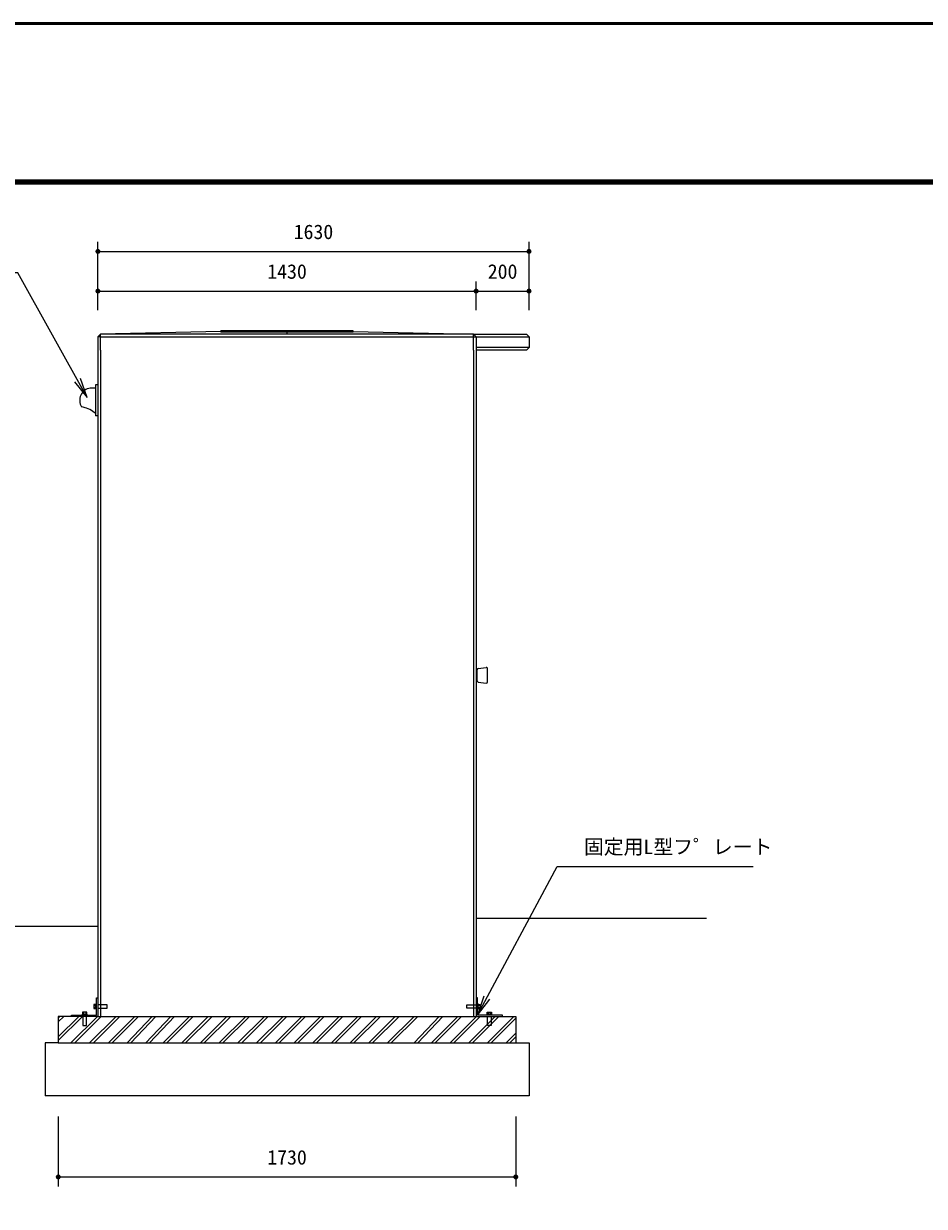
# Model space of a CAD drawing. Units: millimetres at full size, sheet at 1:30. Extents: x 0 to 12600, y 0 to 8910.
# Drawn here: x 5447 to 8853, y 4437 to 8910 of the extents above; entities that cross this region are included whole.
import ezdxf
from ezdxf.enums import TextEntityAlignment as Align

# ---------------------------------------------------------------- set-up
doc = ezdxf.new("R2010")
doc.units = ezdxf.units.MM
doc.header["$LTSCALE"] = 30
for name, color, linetype, lineweight in [('D-STR', 1, 'Continuous', 13), ('D-STR-DIM', 7, 'Continuous', 13), ('D-STR-HTXT', 7, 'Continuous', 13), ('D-TTL', 7, 'Continuous', 13)]:
    doc.layers.add(name, color=color, linetype=linetype, lineweight=lineweight)
doc.styles.add('ＭＳ ゴシック', font='')
doc.styles.get('ＭＳ ゴシック').set_extended_font_data('MS Gothic')

# ---------------------------------------------------------------- blocks, each defined once
blk = doc.blocks.new('open_arrow')
at = {"color": 0, "linetype": 'Continuous', "lineweight": -2}
blk.add_lwpolyline([(7.5, 1.25), (0, 0), (7.5, -1.25)], dxfattribs=at)
blk = doc.blocks.new('filled_dot')
at = {"color": 0, "linetype": 'Continuous', "lineweight": -2, "const_width": 1.25}
blk.add_lwpolyline([(-0.625, 0, 1), (0.625, 0, 1)], format="xyb", close=True, dxfattribs=at)

msp = doc.modelspace()

# ---------------------------------------------------------------- linework, layer by layer
at = {"layer": 'D-STR'}
for p, q in [((6192.9, 7745.61), (5737.9, 7735.61)), ((6192.9, 7745.61), (6192.9, 7748.61)), ((6692.9, 7748.61), (6192.9, 7748.61)), ((6192.9, 7745.61), (6692.9, 7745.61)), ((6192.9, 7745.61), (6192.9, 7743.61)), ((6692.9, 7743.61), (6192.9, 7743.61)), ((6442.9, 7735.61), (6442.9, 7745.61)), ((6692.9, 7745.61), (6692.9, 7748.61)), ((6692.9, 7745.61), (6692.9, 7743.61)), ((6692.9, 7745.61), (7147.9, 7735.61)), ((5737.9, 7735.61), (5727.9, 7725.61)), ((5727.9, 7725.61), (5727.9, 7675.61)), ((5737.9, 7725.61), (5727.9, 7725.61)), ((5737.9, 7725.61), (5737.9, 7735.61)), ((7147.9, 7735.61), (5737.9, 7735.61)), ((5737.9, 7675.61), (5737.9, 7725.61)), ((5737.9, 7725.61), (7157.9, 7725.61)), ((7147.9, 7735.61), (7157.9, 7725.61)), ((7147.9, 7675.61), (7147.9, 7735.61)), ((7147.9, 7735.61), (7347.9, 7735.61)), ((7147.9, 7725.61), (7357.9, 7725.61)), ((7157.9, 7725.61), (7157.9, 7554.58)), ((7347.9, 7735.61), (7357.9, 7725.61)), ((7357.9, 7725.61), (7357.9, 7685.61)), ((5727.9, 7675.61), (5727.9, 5155.61)), ((5737.9, 7675.61), (5737.9, 5155.61)), ((7147.9, 7675.61), (7147.9, 7478.71)), ((7147.9, 7675.61), (7147.9, 5545.61)), ((7357.9, 7685.61), (7157.9, 7685.61)), ((7157.9, 7675.61), (7157.9, 5155.61)), ((7347.9, 7675.61), (7157.9, 7675.61)), ((7357.9, 7685.61), (7347.9, 7675.61)), ((5718.9, 7531.61), (5698.9, 7531.61)), ((5727.9, 7544.61), (5718.9, 7544.61)), ((5718.9, 7544.61), (5718.9, 7426.61)), ((5713.9, 7439.61), (5718.9, 7439.61)), ((5727.9, 7426.61), (5718.9, 7426.61)), ((7157.9, 6460.61), (7161.4, 6460.61)), ((7161.4, 6425.02), (7161.4, 6466.2)), ((7165.78, 6471.16), (7195.78, 6474.91)), ((7201.4, 6421.27), (7201.4, 6469.95)), ((7157.9, 6430.61), (7161.4, 6430.61)), ((7165.78, 6420.06), (7195.78, 6416.31)), ((7147.9, 5545.61), (7147.9, 5155.61)), ((8029.19, 5525.61), (7157.9, 5525.61)), ((5727.9, 5495.61), (4856.62, 5495.61)), ((5719.7, 5201.11), (5712.2, 5201.11)), ((5712.2, 5201.11), (5712.2, 5185.11)), ((5712.2, 5197.11), (5719.7, 5197.11)), ((5712.2, 5189.11), (5719.7, 5189.11)), ((5719.7, 5185.11), (5719.7, 5201.11)), ((5719.7, 5201.11), (5721.7, 5201.11)), ((5722.9, 5204.11), (5721.7, 5204.11)), ((5721.7, 5204.11), (5721.7, 5182.11)), ((5721.7, 5201.11), (5721.7, 5185.11)), ((5722.9, 5160.61), (5722.9, 5225.61)), ((5722.9, 5225.61), (5727.9, 5225.61)), ((5722.9, 5182.11), (5722.9, 5204.11)), ((5727.9, 5225.61), (5727.9, 5155.61)), ((5727.9, 5199.86), (5727.9, 5186.36)), ((5762.9, 5199.86), (5727.9, 5199.86)), ((5762.9, 5186.36), (5762.9, 5199.86)), ((7122.9, 5199.86), (7157.9, 5199.86)), ((7122.9, 5186.36), (7122.9, 5199.86)), ((7162.9, 5225.61), (7157.9, 5225.61)), ((7157.9, 5225.61), (7157.9, 5155.61)), ((7157.9, 5199.86), (7157.9, 5186.36)), ((7162.9, 5160.61), (7162.9, 5225.61)), ((7162.9, 5182.11), (7162.9, 5204.11)), ((7162.9, 5204.11), (7164.1, 5204.11)), ((7164.1, 5204.11), (7164.1, 5182.11)), ((7166.1, 5201.11), (7164.1, 5201.11)), ((7164.1, 5201.11), (7164.1, 5185.11)), ((7166.1, 5185.11), (7166.1, 5201.11)), ((7166.1, 5201.11), (7173.6, 5201.11)), ((7173.6, 5197.11), (7166.1, 5197.11)), ((7173.6, 5189.11), (7166.1, 5189.11)), ((7173.6, 5201.11), (7173.6, 5185.11)), ((5727.9, 5155.61), (5577.9, 5155.61)), ((5577.9, 5155.61), (5577.9, 5055.61)), ((5577.9, 5064.18), (5669.34, 5155.61)), ((5577.9, 5078.32), (5655.19, 5155.61)), ((5577.9, 5134.89), (5598.63, 5155.61)), ((5577.9, 5149.03), (5584.48, 5155.61)), ((5625.91, 5055.61), (5725.91, 5155.61)), ((5627.9, 5155.61), (5627.9, 5160.61)), ((5627.9, 5160.61), (5722.9, 5160.61)), ((5727.9, 5155.61), (5627.9, 5155.61)), ((5640.05, 5055.61), (5740.05, 5155.61)), ((5666.9, 5161.81), (5666.9, 5160.61)), ((5688.9, 5161.81), (5666.9, 5161.81)), ((5666.9, 5160.61), (5688.9, 5160.61)), ((5669.9, 5171.31), (5669.9, 5163.81)), ((5685.9, 5171.31), (5669.9, 5171.31)), ((5669.9, 5161.81), (5669.9, 5163.81)), ((5669.9, 5163.81), (5685.9, 5163.81)), ((5685.9, 5161.81), (5669.9, 5161.81)), ((5684.65, 5155.61), (5671.15, 5155.61)), ((5671.15, 5155.61), (5671.15, 5120.61)), ((5673.9, 5171.31), (5673.9, 5163.81)), ((5681.9, 5171.31), (5681.9, 5163.81)), ((5684.65, 5120.61), (5684.65, 5155.61)), ((5685.9, 5163.81), (5685.9, 5171.31)), ((5685.9, 5163.81), (5685.9, 5161.81)), ((5688.9, 5160.61), (5688.9, 5161.81)), ((5696.62, 5055.61), (5796.62, 5155.61)), ((5710.76, 5055.61), (5810.76, 5155.61)), ((5712.2, 5185.11), (5719.7, 5185.11)), ((5721.7, 5185.11), (5719.7, 5185.11)), ((5721.7, 5182.11), (5722.9, 5182.11)), ((5727.9, 5186.36), (5762.9, 5186.36)), ((5727.9, 5155.61), (7157.9, 5155.61)), ((5767.33, 5055.61), (5867.33, 5155.61)), ((5781.47, 5055.61), (5881.47, 5155.61)), ((5838.04, 5055.61), (5933.04, 5155.61)), ((5852.18, 5055.61), (5947.18, 5155.61)), ((5908.75, 5055.61), (6003.75, 5155.61)), ((5922.89, 5055.61), (6017.89, 5155.61)), ((5974.46, 5055.61), (6074.46, 5155.61)), ((5988.6, 5055.61), (6088.6, 5155.61)), ((6045.17, 5055.61), (6145.17, 5155.61)), ((6059.31, 5055.61), (6159.31, 5155.61)), ((6115.88, 5055.61), (6215.88, 5155.61)), ((6130.02, 5055.61), (6230.02, 5155.61)), ((6186.59, 5055.61), (6286.59, 5155.61)), ((6200.73, 5055.61), (6300.73, 5155.61)), ((6257.3, 5055.61), (6357.3, 5155.61)), ((6271.44, 5055.61), (6371.44, 5155.61)), ((6328.01, 5055.61), (6428.01, 5155.61)), ((6342.15, 5055.61), (6442.15, 5155.61)), ((6398.72, 5055.61), (6498.72, 5155.61)), ((6412.87, 5055.61), (6512.87, 5155.61)), ((6469.43, 5055.61), (6569.43, 5155.61)), ((6483.58, 5055.61), (6583.58, 5155.61)), ((6540.14, 5055.61), (6640.14, 5155.61)), ((6554.29, 5055.61), (6654.29, 5155.61)), ((6610.86, 5055.61), (6710.86, 5155.61)), ((6625, 5055.61), (6725, 5155.61)), ((6681.57, 5055.61), (6781.57, 5155.61)), ((6695.71, 5055.61), (6795.71, 5155.61)), ((6752.28, 5055.61), (6852.28, 5155.61)), ((6766.42, 5055.61), (6866.42, 5155.61)), ((6822.99, 5055.61), (6922.99, 5155.61)), ((6837.13, 5055.61), (6937.13, 5155.61)), ((6922.99, 5055.61), (7017.99, 5155.61)), ((6937.13, 5055.61), (7032.13, 5155.61)), ((6988.7, 5055.61), (7088.7, 5155.61)), ((7002.84, 5055.61), (7102.84, 5155.61)), ((7059.41, 5055.61), (7159.41, 5155.61)), ((7073.55, 5055.61), (7173.55, 5155.61)), ((7157.9, 5186.36), (7122.9, 5186.36)), ((7130.12, 5055.61), (7230.12, 5155.61)), ((7144.26, 5055.61), (7244.26, 5155.61)), ((7157.9, 5155.61), (7307.9, 5155.61)), ((7157.9, 5155.61), (7257.9, 5155.61)), ((7164.1, 5182.11), (7162.9, 5182.11)), ((7257.9, 5160.61), (7162.9, 5160.61)), ((7164.1, 5185.11), (7166.1, 5185.11)), ((7173.6, 5185.11), (7166.1, 5185.11)), ((7196.9, 5160.61), (7196.9, 5161.81)), ((7196.9, 5161.81), (7218.9, 5161.81)), ((7218.9, 5160.61), (7196.9, 5160.61)), ((7199.9, 5163.81), (7199.9, 5171.31)), ((7199.9, 5171.31), (7215.9, 5171.31)), ((7199.9, 5163.81), (7199.9, 5161.81)), ((7215.9, 5163.81), (7199.9, 5163.81)), ((7199.9, 5161.81), (7215.9, 5161.81)), ((7200.83, 5055.61), (7300.83, 5155.61)), ((7201.15, 5155.61), (7214.65, 5155.61)), ((7201.15, 5120.61), (7201.15, 5155.61)), ((7203.9, 5171.31), (7203.9, 5163.81)), ((7211.9, 5171.31), (7211.9, 5163.81)), ((7214.65, 5155.61), (7214.65, 5120.61)), ((7214.97, 5055.61), (7307.9, 5148.54)), ((7215.9, 5171.31), (7215.9, 5163.81)), ((7215.9, 5161.81), (7215.9, 5163.81)), ((7218.9, 5161.81), (7218.9, 5160.61)), ((7257.9, 5155.61), (7257.9, 5160.61)), ((7307.9, 5155.61), (7307.9, 5055.61)), ((5671.15, 5120.61), (5684.65, 5120.61)), ((7214.65, 5120.61), (7201.15, 5120.61)), ((5577.9, 5055.61), (5527.9, 5055.61)), ((5527.9, 5055.61), (5527.9, 4855.61)), ((5577.9, 5055.61), (7307.9, 5055.61)), ((7271.54, 5055.61), (7307.9, 5091.97)), ((7285.68, 5055.61), (7307.9, 5077.83)), ((7307.9, 5055.61), (7357.9, 5055.61)), ((7357.9, 5055.61), (7357.9, 4855.61)), ((7357.9, 4855.61), (5527.9, 4855.61))]:
    msp.add_line(p, q, dxfattribs=at)
for centre, radius, start, end in [((5705.35, 7485.61), 46.45, 97.98183, 212.56208), ((5650.09, 7359.34), 102.54, 51.51622, 80.95928), ((7166.4, 6466.2), 5, 97.12502, 180), ((7196.4, 6469.95), 5, 0, 98.332), ((7166.4, 6425.02), 5, 180, 261.668), ((7196.4, 6421.27), 5, 262.87498, 0)]:
    msp.add_arc(centre, radius, start, end, dxfattribs=at)
at = {"layer": 'D-STR-DIM'}
for p, q in [((5727.9, 7826.61), (5727.9, 8084.61)), ((7357.9, 7826.61), (7357.9, 8084.61)), ((5727.9, 8048.61), (7357.9, 8048.61)), ((5727.9, 7826.61), (5727.9, 7934.61)), ((7157.9, 7826.61), (7157.9, 7934.61)), ((7157.9, 7826.61), (7157.9, 7934.61)), ((7357.9, 7826.61), (7357.9, 7934.61)), ((5727.9, 7898.61), (7157.9, 7898.61)), ((7157.9, 7898.61), (7357.9, 7898.61)), ((5577.9, 4777.61), (5577.9, 4512.52)), ((7307.9, 4777.61), (7307.9, 4512.52)), ((5577.9, 4548.52), (7307.9, 4548.52))]:
    msp.add_line(p, q, dxfattribs=at)
at = {"layer": 'D-STR-HTXT'}
for points in [[(5687.31, 7496.59), (5424.92, 7967.47), (5349.92, 7967.47), (4770.47, 7967.47)], [(7162.9, 5160.61), (7464.01, 5722.81), (7539.01, 5722.81), (8205.63, 5722.81)]]:
    msp.add_lwpolyline(points, dxfattribs=at)
at = {"layer": 'D-TTL', "color": 2, "lineweight": 140}
msp.add_line((12000, 8310), (600, 8310), dxfattribs=at)
at = {"layer": 'D-TTL', "color": 2, "lineweight": 50}
msp.add_lwpolyline([(0, 0), (12600, 0), (12600, 8910), (0, 8910)], close=True, dxfattribs=at)

# ---------------------------------------------------------------- block references
at = {"layer": 'D-STR-DIM', "xscale": 7.5, "yscale": 7.5}
for p in [(5727.9, 8048.61), (5727.9, 7898.61), (7157.9, 7898.61), (5577.9, 4548.52)]:
    msp.add_blockref('filled_dot', p, dxfattribs=at)
at = {"layer": 'D-STR-DIM', "xscale": 7.5, "yscale": 7.5, "rotation": 180}
for p in [(7357.9, 8048.61), (7157.9, 7898.61), (7357.9, 7898.61), (7307.9, 4548.52)]:
    msp.add_blockref('filled_dot', p, dxfattribs=at)
at = {"layer": 'D-STR-HTXT', "xscale": 10, "yscale": 10}
for p, rotation in [((5687.31, 7496.59), 119.1), ((7162.9, 5160.61), 61.8)]:
    msp.add_blockref('open_arrow', p, dxfattribs=dict(at, rotation=rotation))

# ---------------------------------------------------------------- texts
at = {"layer": 'D-STR-DIM', "style": 'ＭＳ ゴシック'}
for s, p in [('1630', (6542.9, 8150.24)), ('1430', (6442.9, 8000.24)), ('200', (7257.9, 8000.24)), ('1730', (6442.9, 4650.15))]:
    msp.add_text(s, height=54.99, dxfattribs=at).set_placement(p, align=Align.TOP_CENTER)
at = {"layer": 'D-STR-HTXT', "style": 'ＭＳ ゴシック'}
msp.add_text('固定用L型フ゜レート', height=54.99, dxfattribs=at).set_placement((7565.64, 5824.45), align=Align.TOP_LEFT)

doc.saveas('drawing.dxf')
